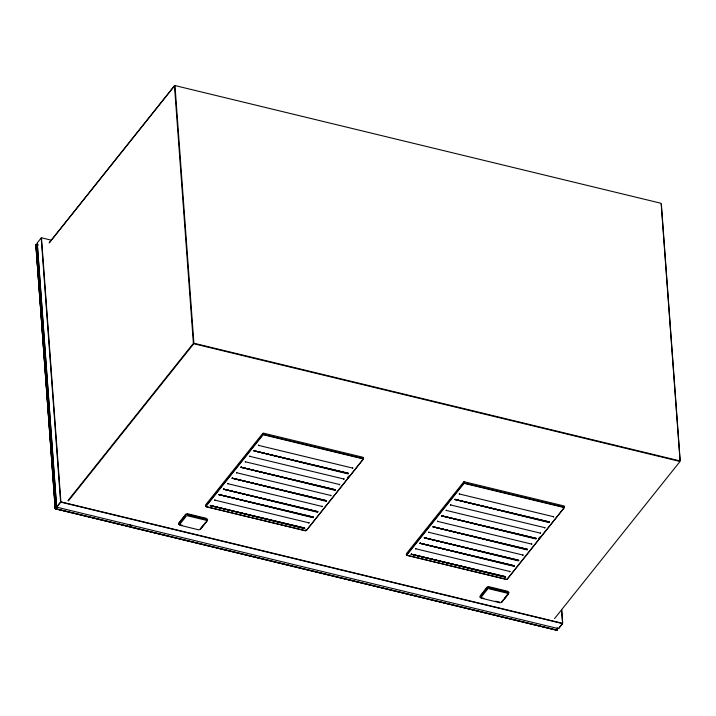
<?xml version="1.0" encoding="UTF-8"?>
<svg xmlns="http://www.w3.org/2000/svg" width="716" height="716" viewBox="0 0 716 716"><rect width="100%" height="100%" fill="white"/><g stroke="black" fill="none" stroke-linecap="round" stroke-linejoin="round"><path stroke-width="1.07" d="M55.374 508.584L39.505 293.542L55.204 508.709M557.424 630.304L557.263 627.914M178.561 523.933L186.232 513.909M207.488 520.085L207.64 519.628M479.89 596.884L487.56 586.86M508.969 592.58L504.664 598.245M37.295 242.796L41.26 237.918M49.1 242.894L174.248 86.018M49.422 242.67L174.561 85.795M56.68 506.83L60.475 502.077M56.877 507.044L60.672 502.292M68.02 500.511L193.159 343.635M68.378 500.905L193.526 344.02M178.848 522.913L185.766 514.231M178.937 524.121L185.856 515.439M179.456 524.685L186.384 516.003M205.608 504.932L262.888 433.252M205.698 506.14L262.745 434.63M205.957 506.418L263.005 434.907M210.307 505.577L304.694 528.059L304.47 528.668L210.307 505.577L304.694 528.059M214.684 500.099L309.088 522.886M219.051 494.622L313.438 517.104L313.214 517.722L219.051 494.622L313.438 517.104M223.419 489.144L317.806 511.627L317.582 512.244L223.419 489.144L317.806 511.627M227.786 483.667L322.2 506.454M232.154 478.19L326.541 500.672L326.317 501.29L232.154 478.19L326.541 500.672M236.522 472.712L330.935 495.499M240.898 467.244L335.285 489.717L335.052 490.335L240.898 467.244L335.285 489.717M245.266 461.766L339.67 484.544M249.633 456.289L344.038 479.067M254.001 450.812L348.388 473.285L348.164 473.903L254.001 450.812L348.388 473.285M258.369 445.334L352.782 468.112M210.334 505.881L210.558 505.272M214.702 500.403L214.925 499.795M219.069 494.926L219.293 494.317M223.437 489.449L223.669 488.84M227.813 483.971L228.037 483.363M232.181 478.494L232.405 477.885M236.549 473.016L236.772 472.408M240.916 467.539L241.14 466.93M245.284 462.062L245.507 461.453M249.651 456.584L249.884 455.976M254.028 451.107L254.252 450.498M258.395 445.629L258.619 445.021M205.411 522.689L200.059 529.133M199.97 529.652L206.897 520.971M200.426 529.321L207.354 520.648M309.07 522.582L308.838 523.19M322.173 506.149L321.949 506.767M330.908 495.195L330.685 495.812M339.653 484.24L339.429 484.857M344.02 478.762L343.796 479.38M352.755 467.808L352.532 468.425M347.341 477.849L348.728 476.104M306.153 530.672L363.2 459.162M306.385 530.511L363.424 459.001M406.491 553.566L463.771 481.886M406.581 554.775L463.628 483.255M406.849 555.052L463.896 483.542M411.199 554.211L505.585 576.693L505.362 577.302L411.199 554.211L505.585 576.693M415.566 548.733L509.98 571.52M419.934 543.256L514.321 565.738L514.097 566.347L419.934 543.256L514.321 565.738M424.302 537.779L518.688 560.261L518.465 560.87L424.302 537.779L518.688 560.261M428.678 532.301L523.083 555.088M433.046 526.824L527.432 549.306L527.209 549.924L433.046 526.824L527.432 549.306M437.413 521.346L531.818 544.133M441.781 515.869L536.168 538.351L535.944 538.969L441.781 515.869L536.168 538.351M446.149 510.392L540.562 533.178M450.516 504.923L544.93 527.701M454.893 499.446L549.279 521.919L549.047 522.537L454.893 499.446L549.279 521.919M459.26 493.968L553.665 516.746M411.217 554.515L411.44 553.907M415.584 549.038L415.817 548.429M419.961 543.56L420.185 542.952M424.328 538.083L424.552 537.474M428.696 532.606L428.92 531.997M433.064 527.128L433.287 526.52M437.431 521.651L437.664 521.042M441.808 516.173L442.032 515.565M446.175 510.696L446.399 510.087M450.543 505.219L450.767 504.61M454.911 499.741L455.134 499.133M459.278 494.264L459.502 493.655M480.176 595.864L487.104 587.183M480.266 597.072L487.193 588.391M480.794 597.636L487.712 588.955M509.953 571.216L509.729 571.824M523.065 554.784L522.832 555.401M531.8 543.829L531.576 544.446M540.535 532.874L540.312 533.492M544.903 527.397L544.679 528.014M553.647 516.442L553.423 517.059M538.486 538.692L539.873 536.946M507.035 579.307L564.083 507.796M507.268 579.146L564.315 507.635M503.276 599.981L501.388 602.084M501.298 602.603L508.226 593.922M501.764 602.272L508.682 593.591M554.542 618.597L680.003 461.498M558.596 628.505L562.382 623.752M558.766 628.388L562.561 623.627M185.632 514.795L186.142 514.428M486.97 587.747L487.471 587.371M35.89 244.344L39.568 293.283M186.876 514.24L207.389 519.207M488.214 587.192L508.718 592.159M175.25 85.625L660.68 203.192M41.635 237.828L51.525 240.245M38.109 244.944L35.934 244.416L39.425 293.462L35.8 244.514M35.907 244.514L38.082 245.042M194.358 343.34L679.591 460.809M194.215 343.85L679.448 461.328M263.381 433.126L363.039 457.291M464.272 481.761L563.931 505.926M263.613 434.406L363.128 458.5M464.496 483.04L564.02 507.134M263.506 434.782L363.021 458.875M464.398 483.416L563.913 507.51M254.27 450.803L348.415 473.589M455.161 499.437L549.297 522.224M241.167 467.235L335.303 490.021M442.049 515.869L536.195 538.656M232.423 478.19L326.568 500.976M433.314 526.815L527.45 549.611M223.687 489.135L317.823 511.931M424.57 537.77L518.715 560.565M219.32 494.613L313.456 517.408M420.202 543.247L514.348 566.043M210.576 505.568L304.721 528.363M411.467 554.202L505.603 576.998M205.993 506.633L305.517 530.726M406.885 555.267L506.4 579.36M206.127 506.704L305.651 530.798M407.019 555.339L506.534 579.432M187.234 513.658L206.673 518.438M488.563 586.61L508.002 591.389M187.592 515.01L206.763 519.646M488.93 587.952L508.092 592.597M187.386 515.753L206.548 520.389M488.715 588.704L507.877 593.34M182.589 525.401L178.812 524.354M483.918 598.352L480.141 597.305M495.633 601.189L499.893 602.219M179.528 525.123L198.967 529.903M480.857 598.066L500.296 602.845M61.128 501.916L562.337 623.26M61.048 502.193L562.257 623.538M56.904 507.205L558.22 628.603M55.463 508.673L130.464 526.833M130.795 526.913L557.343 630.178M39.496 293.605L55.23 508.763L130.357 527.03M557.236 630.375L130.652 527.092L557.281 630.348L557.209 628.066M55.311 508.799L130.437 526.922L130.231 524.73M661.342 204.015L680.2 460.8M661.172 203.72L680.03 460.504M564.414 506.525L564.459 507.125M564.289 506.31L564.333 506.91M561.684 609.907L562.669 623.251M561.595 609.746L562.57 623.09M464.093 482.056L464.138 482.656M463.726 482.145L463.771 482.754M406.482 554.282L406.527 554.891M406.357 554.068L406.402 554.676M363.522 457.891L363.567 458.491M363.397 457.676L363.442 458.285M306.153 529.813L306.197 530.413M305.786 529.903L305.83 530.511M263.211 433.422L263.255 434.021M262.844 433.511L262.888 434.12M175.008 86.027L193.866 342.812M205.465 505.433L205.635 506.257M174.498 86.153L193.356 342.937M130.545 524.604L130.616 526.842M130.375 524.551L130.563 526.994M41.501 238.043L60.86 501.63M41.224 238.115L60.583 501.701M37.277 243.333L56.636 506.919M37.187 243.171L56.546 506.758"/></g></svg>
